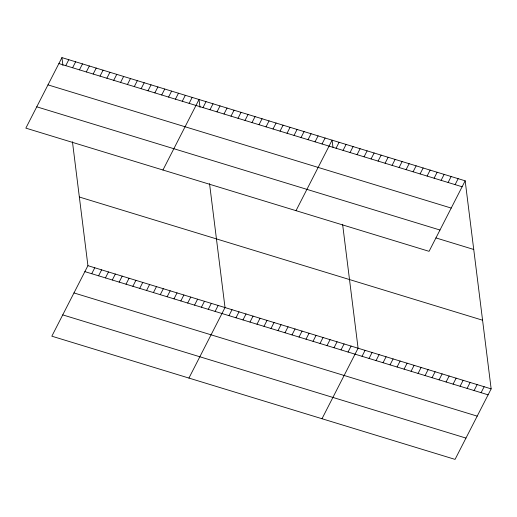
<?xml version="1.0" encoding="UTF-8"?>
<svg xmlns="http://www.w3.org/2000/svg" width="517" height="517" viewBox="0 0 517 517"><rect width="100%" height="100%" fill="white"/><g stroke="black" fill="none" stroke-linecap="round" stroke-linejoin="round"><path stroke-width="0.78" d="M61.937 57.613L25.85 128.126L429.078 251.327L465.164 180.814L61.937 57.613L62.919 65.478M65.743 65.659L68.787 59.707M72.6 67.753L75.644 61.801M79.45 69.847L82.5 63.895M86.307 71.941L89.357 65.989M93.163 74.034L96.207 68.082M100.02 76.128L103.064 70.176M106.87 78.222L109.921 72.27M113.727 80.316L116.771 74.364M120.584 82.416L123.628 76.458M127.434 84.51L130.484 78.558M134.291 86.604L137.341 80.652M141.147 88.698L144.191 82.746M148.004 90.792L151.048 84.84M154.854 92.886L157.905 86.934M161.711 94.979L164.755 89.027M168.568 97.073L171.612 91.121M72.445 141.748L87.922 265.673L51.836 336.186L455.063 459.387L491.15 388.874L465.164 180.814M175.425 99.167L178.468 93.215M91.729 273.719L94.779 267.767M182.275 101.261L185.325 95.309M98.585 275.813L101.629 269.861M189.132 103.355L192.175 97.403M105.442 277.907L108.486 271.955M162.945 170.015L199.032 99.497L200.014 107.368M112.292 280.001L115.343 274.049M202.987 107.594L206.037 101.642M119.149 282.101L122.193 276.143M209.992 109.733L213.036 103.781M126.006 284.195L129.05 278.243M216.998 111.872L220.042 105.92M132.863 286.289L135.906 280.337M223.997 114.011L227.047 108.059M139.713 288.383L142.763 282.431M231.002 116.151L234.052 110.199M146.57 290.476L149.613 284.524M238.007 118.29L241.051 112.338M153.426 292.57L156.47 286.618M245.013 120.429L248.057 114.477M160.276 294.664L163.327 288.712M252.012 122.568L255.062 116.616M167.133 296.758L170.177 290.806M259.017 124.713L262.061 118.755M173.99 298.852L177.034 292.9M266.022 126.852L269.066 120.9M180.847 300.946L183.89 294.994M273.021 128.992L276.072 123.04M187.697 303.04L190.747 297.088M280.027 131.131L283.07 125.179M194.554 305.133L197.597 299.181M287.032 133.27L290.076 127.318M201.41 307.234L204.454 301.275M294.037 135.409L297.081 129.457M208.261 309.328L211.311 303.376M301.036 137.548L304.086 131.596M215.117 311.421L218.161 305.469M308.042 139.687L311.085 133.735M188.938 378.076L225.018 307.563L209.54 183.632M315.047 141.826L318.091 135.874M228.979 315.654L232.023 309.702M322.046 143.965L325.096 138.013M235.978 317.793L239.028 311.841M296.015 210.671L332.095 140.159L332.993 147.306M242.984 319.933L246.027 313.981M336.056 148.25L339.1 142.298M249.989 322.072L253.033 316.12M343.055 150.389L346.106 144.437M256.988 324.211L260.038 318.259M350.061 152.528L353.111 146.576M263.993 326.35L267.037 320.398M357.066 154.667L360.11 148.715M270.998 328.495L274.042 322.537M364.071 156.806L367.115 150.854M277.997 330.634L281.048 324.682M371.07 158.945L374.121 152.993M285.003 332.774L288.053 326.822M378.076 161.084L381.119 155.132M292.008 334.913L295.052 328.961M385.081 163.223L388.125 157.271M299.013 337.052L302.057 331.1M392.08 165.369L395.13 159.41M306.012 339.191L309.063 333.239M399.085 167.508L402.129 161.556M313.018 341.33L316.061 335.378M406.091 169.647L409.134 163.695M320.023 343.469L323.067 337.517M413.096 171.786L416.14 165.834M327.022 345.608L330.072 339.656M420.095 173.925L423.145 167.973M334.027 347.754L337.071 341.795M427.1 176.064L430.144 170.112M341.033 349.893L344.076 343.941M434.106 178.203L437.149 172.251M348.038 352.032L351.082 346.08M441.104 180.343L444.155 174.391M322.001 418.731L358.087 348.219L342.603 224.288M448.11 182.482L451.154 176.53M362.042 356.31L365.086 350.358M455.115 184.627L458.159 178.669M369.048 358.449L372.091 352.497M376.046 360.588L379.097 354.636M383.052 362.727L386.096 356.775M390.057 364.866L393.101 358.914M397.056 367.012L400.106 361.053M404.061 369.151L407.112 363.199M411.067 371.29L414.111 365.338M418.072 373.429L421.116 367.477M425.071 375.568L428.121 369.616M432.076 377.707L435.12 371.755M439.082 379.846L442.125 373.894M446.081 381.985L449.131 376.033M453.086 384.125L456.13 378.173M460.091 386.27L463.135 380.312M467.097 388.409L470.14 382.457M474.095 390.548L477.146 384.596M481.101 392.687L484.145 386.735M58.886 63.565L462.114 186.766M47.984 84.872L451.212 208.067M36.752 106.819L439.98 230.02M435.921 237.917L473.74 249.472M79.347 197.016L482.574 320.21M87.922 265.673L491.15 388.874M84.872 271.625L488.106 394.826M73.97 292.932L477.204 416.133M62.738 314.885L465.966 438.08"/></g></svg>
